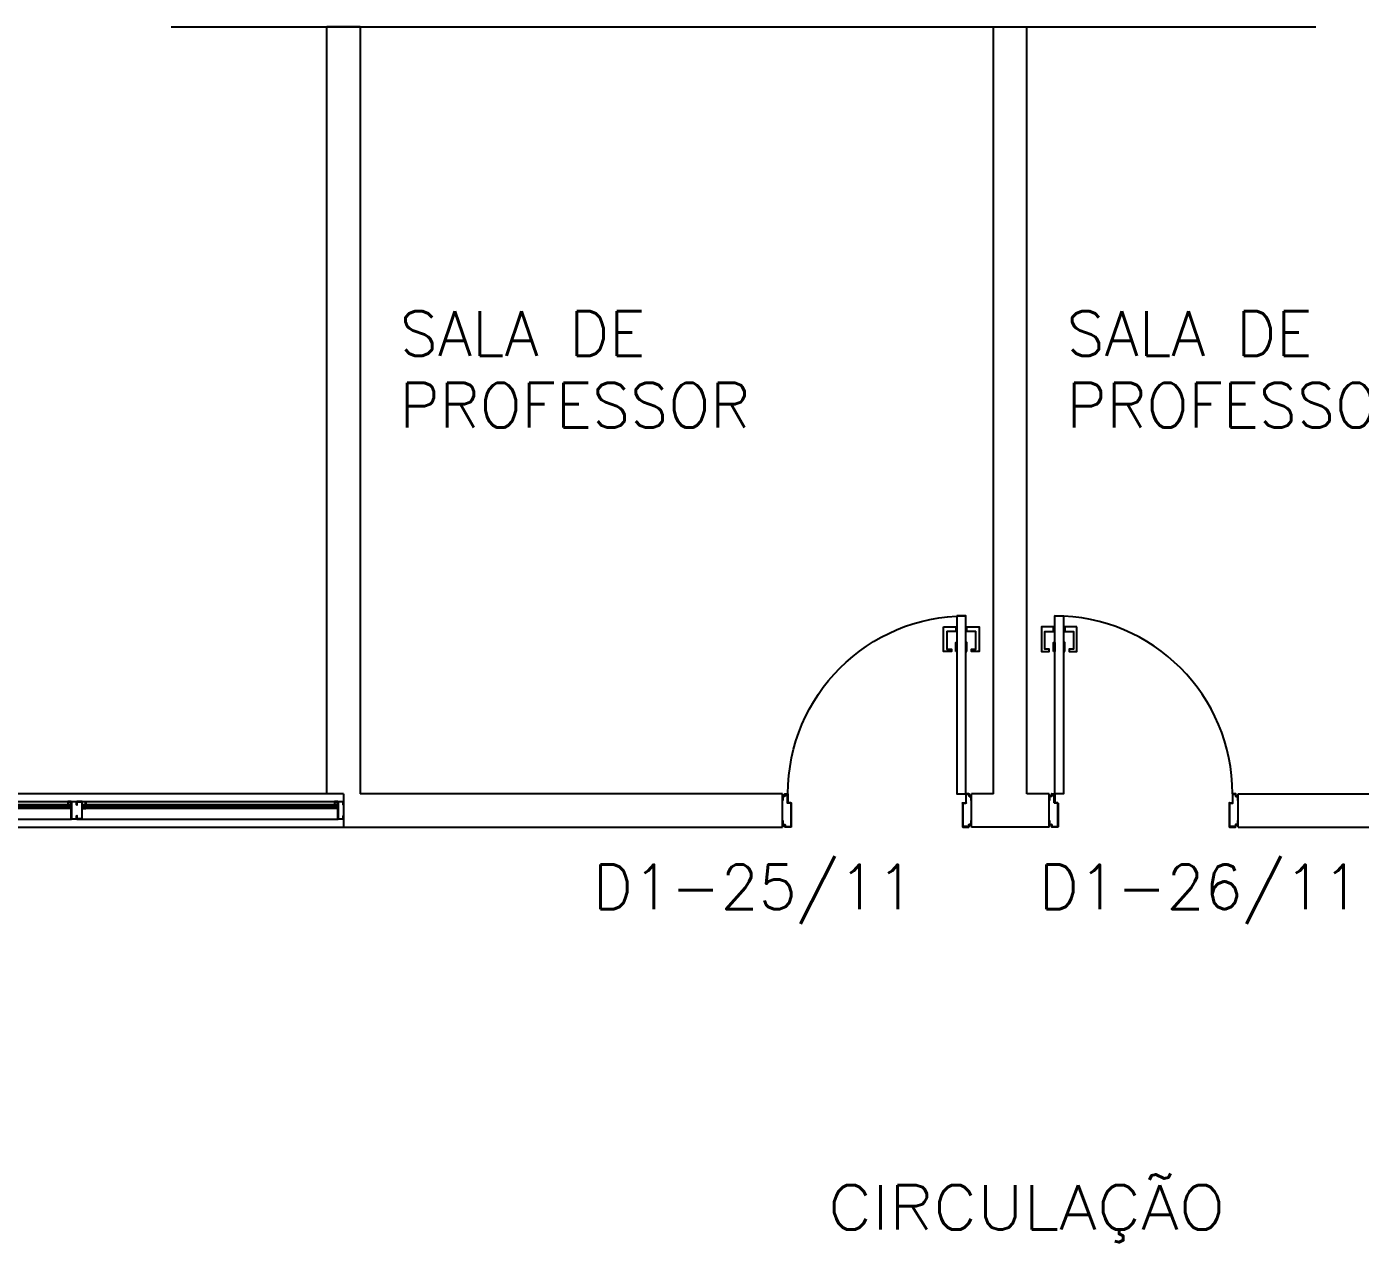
# Model space of a CAD drawing. Header units: millimetres. Extents: x 1887 to 2405, y 1100 to 1335.
# Drawn here: x 2154.96 to 2160.96, y 1175.58 to 1181.05 of the extents above; entities that cross this region are included whole.
import ezdxf

# ---------------------------------------------------------------- set-up
doc = ezdxf.new("R2010")
doc.units = ezdxf.units.MM
for name, color, linetype in [('AR-ALV', 2, 'Continuous'), ('AR-ESQ', 1, 'Continuous'), ('AR-ESQ-V', 1, 'Continuous'), ('AR-PEITORIL', 1, 'Continuous'), ('AR-PORTA', 1, 'Continuous'), ('AR-TXTCONG', 2, 'Continuous'), ('DT-ESQ-BAGUETE-C', 2, 'Continuous'), ('DT-ESQ-BAGUETE-V', 1, 'Continuous'), ('DT-ESQ-CHAPA DOBRADA-V', 1, 'Continuous'), ('DT-ESQ-MARCO-V', 1, 'Continuous'), ('DT-ESQ-PERFIL U-C', 2, 'Continuous'), ('DT-ESQ-VIDRO-C', 2, 'Continuous'), ('ENDEREÇO', 2, 'Continuous'), ('maçaneta', 1, 'Continuous'), ('mov', 1, 'Continuous'), ('PM-PERFIL U-C', 2, 'Continuous'), ('pm1', 2, 'Continuous'), ('TEXTO', 2, 'Continuous')]:
    doc.layers.add(name, color=color, linetype=linetype)
doc.styles.add('S16', font='simplex.shx', dxfattribs={"width": 1.1, "height": 0.16})
doc.styles.add('UNB-100', font='simplex.shx', dxfattribs={"height": 0.2})
doc.styles.add('UNB1-100', font='simplex.shx', dxfattribs={"height": 0.2})

# ---------------------------------------------------------------- blocks, each defined once
blk = doc.blocks.new('EF05-P')
at = {"layer": 'DT-ESQ-BAGUETE-C', "ltscale": 0.1}
blk.add_lwpolyline([(0.039, -0.05), (0.0255, -0.05), (0.0255, -0.0485), (0.039, -0.0485), (0.039, -0.0365), (0.0255, -0.0365), (0.0255, -0.035), (0.039, -0.035, -0.414214), (0.0405, -0.0365), (0.0405, -0.0485, -0.414214)], format="xyb", close=True, dxfattribs=at)
at = {"layer": 'DT-ESQ-BAGUETE-C', "color": 2, "ltscale": 0.1}
blk.add_lwpolyline([(1.161, -0.05), (1.1745, -0.05), (1.1745, -0.0485), (1.161, -0.0485), (1.161, -0.0365), (1.1745, -0.0365), (1.1745, -0.035), (1.161, -0.035, 0.414214), (1.1595, -0.0365), (1.1595, -0.0485, 0.414214)], format="xyb", close=True, dxfattribs=at)
at = {"layer": 'DT-ESQ-BAGUETE-V', "color": 2, "ltscale": 0.1}
blk.add_line((1.161, -0.05), (0.039, -0.05), dxfattribs=at)
at = {"layer": 'DT-ESQ-CHAPA DOBRADA-V', "color": 2, "ltscale": 0.1}
blk.add_line((1.16, -0.067), (0.04, -0.067), dxfattribs=at)
at = {"layer": 'DT-ESQ-MARCO-V', "color": 1, "ltscale": 0.1}
for p, q in [((0.0235, -0.035), (1.1765, -0.035)), ((0.0235, -0.115), (1.1765, -0.115))]:
    blk.add_line(p, q, dxfattribs=at)
at = {"layer": 'DT-ESQ-PERFIL U-C', "color": 2, "ltscale": 0.1}
for points in [[(0.025, -0.0655), (0.025, -0.0655, 0.414214), (0.0235, -0.067), (0.0235, -0.1135), (0.0015, -0.1135), (0.0015, -0.1), (0, -0.1), (0, -0.1135, 0.414214), (0.0015, -0.115), (0.0235, -0.115, 0.414214), (0.025, -0.1135), (0.025, -0.067), (0.04, -0.067, 1), (0.04, -0.064), (0.025, -0.064), (0.025, -0.0365, 0.414214), (0.0235, -0.035), (0.0015, -0.035, 0.414214), (0, -0.0365), (0, -0.05), (0.0015, -0.05), (0.0015, -0.0365), (0.0235, -0.0365), (0.0235, -0.064, 0.414214), (0.025, -0.0655), (0.04, -0.0655)], [(1.175, -0.0655), (1.175, -0.0655, -0.414214), (1.1765, -0.067), (1.1765, -0.1135), (1.1985, -0.1135), (1.1985, -0.1), (1.2, -0.1), (1.2, -0.1135, -0.414214), (1.1985, -0.115), (1.1765, -0.115, -0.414214), (1.175, -0.1135), (1.175, -0.067), (1.16, -0.067, -1), (1.16, -0.064), (1.175, -0.064), (1.175, -0.0365, -0.414214), (1.1765, -0.035), (1.1985, -0.035, -0.414214), (1.2, -0.0365), (1.2, -0.05), (1.1985, -0.05), (1.1985, -0.0365), (1.1765, -0.0365), (1.1765, -0.064, -0.414214), (1.175, -0.0655), (1.16, -0.0655)]]:
    blk.add_lwpolyline(points, format="xyb", dxfattribs=at)
at = {"layer": 'DT-ESQ-VIDRO-C', "color": 2, "ltscale": 0.1}
blk.add_lwpolyline([(0.027, -0.062), (0.027, -0.052), (1.173, -0.052), (1.173, -0.062)], close=True, dxfattribs=at)
blk = doc.blocks.new('PM3')
at = {"layer": 'maçaneta'}
for points in [[(0.02, 0.825), (-0.035, 0.825), (-0.035, 0.715), (0, 0.715), (0, 0.725), (-0.02, 0.725), (-0.02, 0.8035, -0.414214), (-0.0185, 0.805), (0.02, 0.805)], [(0.125, 0.825), (0.07, 0.825), (0.07, 0.805), (0.1085, 0.805, -0.414214), (0.11, 0.8035), (0.11, 0.725), (0.09, 0.725), (0.09, 0.715), (0.125, 0.715)]]:
    blk.add_lwpolyline(points, format="xyb", close=True, dxfattribs=at)
for points in [[(0.02, 0.715), (0.02, 0.755), (0.025, 0.755), (0.025, 0.715)], [(0.07, 0.715), (0.07, 0.755), (0.065, 0.755), (0.065, 0.715)]]:
    blk.add_lwpolyline(points, close=True, dxfattribs=at)
at = {"layer": 'mov'}
blk.add_arc((0.025, 0.075), 0.8, 0, 90, dxfattribs=at)
at = {"layer": 'PM-PERFIL U-C'}
for p, q in [((0, 0.045), (0, 0.0635)), ((0.0015, 0.065), (0.01, 0.065)), ((0.002, 0.063), (0.002, 0.045)), ((0.0105, 0.063), (0.002, 0.063)), ((0.01, 0.065), (0.01, 0.0735)), ((0.0115, 0.075), (0.0235, 0.075)), ((0.012, 0.073), (0.012, 0.0645)), ((0.023, 0.073), (0.012, 0.073)), ((0.023, 0.0335), (0.023, 0.073)), ((0.025, 0.0735), (0.025, 0.034)), ((0.825, 0.0735), (0.825, 0.034)), ((0.8385, 0.075), (0.8265, 0.075)), ((0.827, 0.073), (0.838, 0.073)), ((0.827, 0.0335), (0.827, 0.073)), ((0.838, 0.073), (0.838, 0.0645)), ((0.8395, 0.063), (0.848, 0.063)), ((0.84, 0.065), (0.84, 0.0735)), ((0.8485, 0.065), (0.84, 0.065)), ((0.848, 0.063), (0.848, 0.045)), ((0.85, 0.045), (0.85, 0.0635)), ((0.002, 0.045), (0, 0.045)), ((0.038, 0.032), (0.0245, 0.032)), ((0.0385, 0.034), (0.025, 0.034)), ((0.038, 0.032), (0.038, -0.073)), ((0.04, 0.0325), (0.04, -0.0735)), ((0.81, 0.0325), (0.81, -0.0735)), ((0.8115, 0.034), (0.825, 0.034)), ((0.812, 0.032), (0.8255, 0.032)), ((0.812, 0.032), (0.812, -0.073)), ((0.848, 0.045), (0.85, 0.045)), ((0, -0.045), (0.002, -0.045)), ((0, -0.0635), (0, -0.045)), ((0.002, -0.045), (0.002, -0.063)), ((0.85, -0.045), (0.848, -0.045)), ((0.848, -0.045), (0.848, -0.063)), ((0.85, -0.0635), (0.85, -0.045)), ((0.01, -0.065), (0.0015, -0.065)), ((0.002, -0.063), (0.0105, -0.063)), ((0.01, -0.0735), (0.01, -0.065)), ((0.0385, -0.075), (0.0115, -0.075)), ((0.012, -0.0645), (0.012, -0.073)), ((0.012, -0.073), (0.038, -0.073)), ((0.8115, -0.075), (0.8385, -0.075)), ((0.838, -0.073), (0.812, -0.073)), ((0.838, -0.0645), (0.838, -0.073)), ((0.848, -0.063), (0.8395, -0.063)), ((0.84, -0.0735), (0.84, -0.065)), ((0.84, -0.065), (0.8485, -0.065))]:
    blk.add_line(p, q, dxfattribs=at)
for centre, start, end in [((0.0015, 0.0635), 90, 180), ((0.0115, 0.0735), 90, 180), ((0.0105, 0.0645), 270, 0), ((0.0235, 0.0735), 360, 90), ((0.8265, 0.0735), 90, 180), ((0.8395, 0.0645), 180, 270), ((0.8385, 0.0735), 0, 90), ((0.8485, 0.0635), 0, 90), ((0.0245, 0.0335), 180, 270), ((0.0385, 0.0325), 0, 90), ((0.8115, 0.0325), 90, 180), ((0.8255, 0.0335), 270, 0), ((0.0015, -0.0635), 180, 270), ((0.0115, -0.0735), 180, 270), ((0.0105, -0.0645), 0, 90), ((0.0385, -0.0735), 269.93864, 0), ((0.8115, -0.0735), 180, 270.06136), ((0.8395, -0.0645), 90, 180), ((0.8385, -0.0735), 270, 0), ((0.8485, -0.0635), 270, 0)]:
    blk.add_arc(centre, 0.0015, start, end, dxfattribs=at)
at = {"layer": 'pm1'}
blk.add_lwpolyline([(0.065, 0.875), (0.065, 0.075), (0.025, 0.075), (0.025, 0.875)], close=True, dxfattribs=at)

msp = doc.modelspace()

# ---------------------------------------------------------------- linework, layer by layer
at = {"layer": 'AR-ALV'}
for p, q in [((2156.3097, 1177.5985), (2156.3097, 1181.0485)), ((2156.4597, 1181.0485), (2156.3097, 1181.0485)), ((2156.4597, 1181.0485), (2156.4597, 1177.5985)), ((2159.3097, 1177.5985), (2159.3097, 1181.0485)), ((2159.4597, 1177.5985), (2159.4597, 1181.0485)), ((2156.3847, 1177.5985), (2156.3097, 1177.5985)), ((2156.3847, 1177.5985), (2156.3847, 1177.4485)), ((2158.3597, 1177.5985), (2156.4597, 1177.5985)), ((2158.3597, 1177.4485), (2158.3597, 1177.5985)), ((2159.2097, 1177.4485), (2159.2097, 1177.5985)), ((2159.3097, 1177.5985), (2159.2097, 1177.5985)), ((2159.5597, 1177.5985), (2159.4597, 1177.5985)), ((2159.5597, 1177.4485), (2159.5597, 1177.5985)), ((2160.4097, 1177.4485), (2160.4097, 1177.5985)), ((2160.4097, 1177.5985), (2162.3097, 1177.5985)), ((2156.3847, 1177.4485), (2158.3597, 1177.4485)), ((2159.5597, 1177.4485), (2159.2097, 1177.4485)), ((2160.4097, 1177.4485), (2164.3597, 1177.4485))]:
    msp.add_line(p, q, dxfattribs=at)
at = {"layer": 'AR-ESQ-V'}
msp.add_line((2156.3097, 1177.5985), (2155.2047, 1177.5985), dxfattribs=at)
at = {"layer": 'AR-PEITORIL'}
for p, q in [((2155.6097, 1181.0485), (2160.7597, 1181.0485)), ((2156.3097, 1177.5985), (2153.9847, 1177.5985)), ((2153.9847, 1177.4485), (2156.3847, 1177.4485))]:
    msp.add_line(p, q, dxfattribs=at)

# ---------------------------------------------------------------- block references
at = {"layer": 'AR-ESQ'}
for p in [(2153.9847, 1177.5985), (2155.1847, 1177.5985)]:
    msp.add_blockref('EF05-P', p, dxfattribs=at)
at = {"layer": 'AR-PORTA', "xscale": -1}
msp.add_blockref('PM3', (2159.2097, 1177.5235), dxfattribs=at)
at = {"layer": 'AR-PORTA'}
msp.add_blockref('PM3', (2159.5597, 1177.5235), dxfattribs=at)

# ---------------------------------------------------------------- texts
at = {"layer": 'AR-TXTCONG', "style": 'S16', "width": 1.1}
msp.add_text('CIRCULAÇÃO', height=0.20052, dxfattribs=at).set_placement((2158.5648, 1175.6379))
at = {"layer": 'ENDEREÇO', "style": 'UNB1-100'}
for s, p in [('D1-25/11', (2157.5071, 1177.0795)), ('D1-26/11', (2159.5128, 1177.0795))]:
    msp.add_text(s, height=0.2, dxfattribs=at).set_placement(p)
at = {"layer": 'TEXTO', "style": 'UNB-100'}
for s, p in [('SALA DE', (2156.6377, 1179.5683)), ('SALA DE', (2159.6377, 1179.5683)), ('PROFESSOR', (2156.6377, 1179.2458)), ('PROFESSOR', (2159.6377, 1179.2458))]:
    msp.add_text(s, height=0.2, dxfattribs=at).set_placement(p)

doc.saveas('drawing.dxf')
